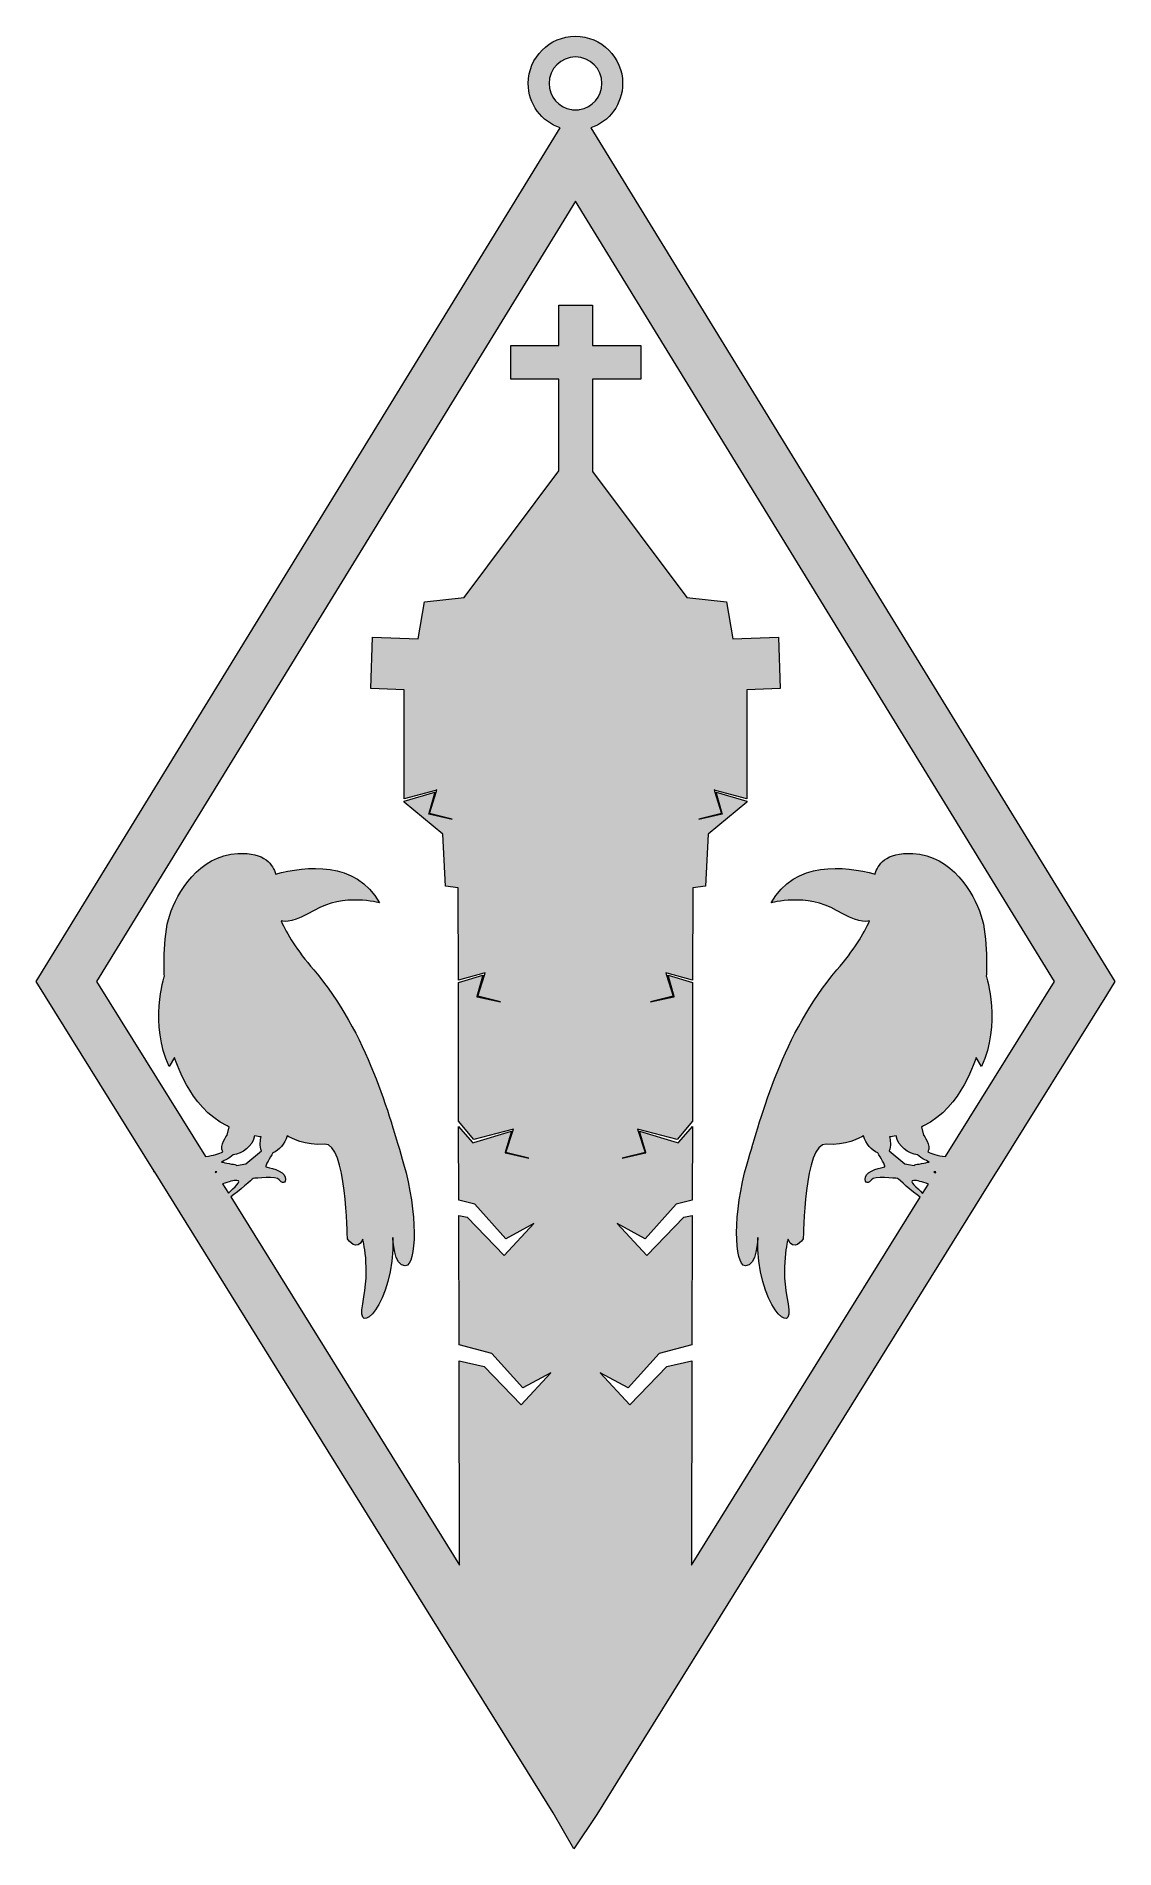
# Model space of a CAD drawing. Extents: x 679 to 2322, y -2881 to -118.
import ezdxf

# ---------------------------------------------------------------- set-up
doc = ezdxf.new("R2010")
doc.units = 0
doc.header["$MEASUREMENT"] = 0
doc.layers.add('Layer 1', color=7, linetype='Continuous')

msp = doc.modelspace()

# ---------------------------------------------------------------- hatches: boundary and pattern name
at = {"layer": 'Layer 1', "true_color": 0x6870b5}
h = msp.add_hatch(color=173, dxfattribs=at)
h.dxf.hatch_style = 2
edge = h.paths.add_edge_path()
edge.add_spline(control_points=[(2322.2, -1559.4), (2322.2, -1559.4), (1523.7, -257.9), (1523.7, -257.9), (1552, -248.3), (1572.3, -221.5), (1572.3, -190), (1572.3, -150.3), (1540.1, -118.1), (1500.4, -118.1), (1460.7, -118.1), (1428.5, -150.3), (1428.5, -190), (1428.5, -221.5), (1448.8, -248.3), (1477.1, -257.9), (1477.1, -257.9), (678.7, -1559.4), (678.7, -1559.4), (678.7, -1559.4), (858.1, -1848.2), (858.1, -1848.2), (857.8, -1848.6), (857.6, -1849), (857.3, -1849.5), (857.4, -1849.5), (857.9, -1849.3), (858.6, -1849), (858.6, -1849), (1291.8, -2545.9), (1291.8, -2545.9), (1291.8, -2545.9), (1427.1, -2763.5), (1427.1, -2763.5), (1427.1, -2763.5), (1466.3, -2826.6), (1466.3, -2826.6), (1466.3, -2826.6), (1498.1, -2881.4), (1498.1, -2881.4), (1498.1, -2881.4), (1533, -2829.1), (1533, -2829.1), (1533, -2829.1), (1573.7, -2763.5), (1573.7, -2763.5), (1573.7, -2763.5), (1709, -2545.8), (1709, -2545.8), (1709, -2545.8), (2142.1, -1849.1), (2142.1, -1849.1), (2142.7, -1849.3), (2143.1, -1849.5), (2143.1, -1849.5), (2142.9, -1849.2), (2142.7, -1848.9), (2142.5, -1848.5), (2142.5, -1848.5), (2309.5, -1580), (2309.5, -1580), (2309.5, -1580), (2322.2, -1559.4), (2322.2, -1559.4)], knot_values=[0, 0, 0, 0, 1, 1, 1, 2, 2, 2, 3, 3, 3, 4, 4, 4, 5, 5, 5, 6, 6, 6, 7, 7, 7, 8, 8, 8, 9, 9, 9, 10, 10, 10, 11, 11, 11, 12, 12, 12, 13, 13, 13, 14, 14, 14, 15, 15, 15, 16, 16, 16, 17, 17, 17, 18, 18, 18, 19, 19, 19, 20, 20, 20, 21, 21, 21, 21], degree=3, periodic=1)
edge = h.paths.add_edge_path()
edge.add_spline(control_points=[(1460.1, -190), (1460.1, -167.6), (1478.2, -149.6), (1500.4, -149.6), (1522.7, -149.6), (1540.8, -167.6), (1540.8, -190), (1540.8, -210.2), (1525.9, -227), (1506.5, -229.8), (1504.5, -230.2), (1502.4, -230.4), (1500.4, -230.4), (1498.4, -230.4), (1496.3, -230.2), (1494.3, -229.8), (1475, -227), (1460.1, -210.2), (1460.1, -190)], knot_values=[0, 0, 0, 0, 1, 1, 1, 2, 2, 2, 3, 3, 3, 4, 4, 4, 5, 5, 5, 6, 6, 6, 6], degree=3, periodic=1)
edge = h.paths.add_edge_path()
edge.add_spline(control_points=[(1022, -1817.3), (1022, -1817.3), (998.2, -1837.3), (998.2, -1837.3), (998.2, -1837.3), (984, -1839.6), (984, -1839.6), (983.5, -1838.7), (982.6, -1838), (981.3, -1838), (976.5, -1838), (960.9, -1834.3), (960.9, -1834.3), (960.9, -1834.3), (972.9, -1828.9), (978.9, -1823.6), (992.4, -1821.9), (1008.3, -1810.6), (1011.5, -1794.4), (1015, -1795.1), (1018.3, -1795.7), (1021.4, -1796.1), (1020.5, -1800.1), (1018.6, -1810.8), (1022, -1817.3)], knot_values=[0, 0, 0, 0, 1, 1, 1, 2, 2, 2, 3, 3, 3, 4, 4, 4, 5, 5, 5, 6, 6, 6, 7, 7, 7, 8, 8, 8, 8], degree=3, periodic=1)
edge = h.paths.add_edge_path()
edge.add_spline(control_points=[(984.3, -1862.4), (993.7, -1862.9), (979.6, -1873.2), (971.4, -1881.9), (971.4, -1881.9), (962.6, -1867.9), (962.6, -1867.9), (971.9, -1864.6), (980.2, -1862.2), (984.3, -1862.4)], knot_values=[0, 0, 0, 0, 1, 1, 1, 2, 2, 2, 3, 3, 3, 3], degree=3, periodic=1)
edge = h.paths.add_edge_path()
edge.add_spline(control_points=[(951.9, -1850.6), (951.9, -1850.6), (951.1, -1849.4), (951.1, -1849.4), (952, -1849.4), (952.8, -1849.5), (953.7, -1849.4), (953.1, -1849.8), (952.5, -1850.3), (951.9, -1850.6)], knot_values=[0, 0, 0, 0, 1, 1, 1, 2, 2, 2, 3, 3, 3, 3], degree=3, periodic=1)
edge = h.paths.add_edge_path()
edge.add_spline(control_points=[(2016.1, -1862.4), (2020.3, -1862.2), (2028.8, -1864.6), (2038.2, -1868), (2038.2, -1868), (2029.4, -1882.3), (2029.4, -1882.3), (2021.1, -1873.4), (2006.6, -1862.9), (2016.1, -1862.4)], knot_values=[0, 0, 0, 0, 1, 1, 1, 2, 2, 2, 3, 3, 3, 3], degree=3, periodic=1)
edge = h.paths.add_edge_path()
edge.add_spline(control_points=[(1979, -1796.1), (1982.1, -1795.7), (1985.4, -1795.1), (1988.9, -1794.4), (1992.1, -1810.6), (2008, -1821.9), (2021.5, -1823.6), (2027.5, -1828.9), (2039.5, -1834.3), (2039.5, -1834.3), (2039.5, -1834.3), (2023.9, -1838), (2019.1, -1838), (2017.8, -1838), (2016.9, -1838.7), (2016.4, -1839.6), (2016.4, -1839.6), (2002.2, -1837.3), (2002.2, -1837.3), (2002.2, -1837.3), (1978.4, -1817.3), (1978.4, -1817.3), (1981.9, -1810.8), (1979.9, -1800.1), (1979, -1796.1)], knot_values=[0, 0, 0, 0, 1, 1, 1, 2, 2, 2, 3, 3, 3, 4, 4, 4, 5, 5, 5, 6, 6, 6, 7, 7, 7, 8, 8, 8, 8], degree=3, periodic=1)
edge = h.paths.add_edge_path()
edge.add_spline(control_points=[(2046.7, -1849.4), (2047.8, -1849.5), (2048.8, -1849.4), (2049.8, -1849.4), (2049.8, -1849.4), (2048.9, -1850.9), (2048.9, -1850.9), (2048.2, -1850.4), (2047.4, -1849.9), (2046.7, -1849.4)], knot_values=[0, 0, 0, 0, 1, 1, 1, 2, 2, 2, 3, 3, 3, 3], degree=3, periodic=1)
edge = h.paths.add_edge_path()
edge.add_spline(control_points=[(2064.4, -1825.9), (2051.6, -1824.8), (2042.8, -1821.6), (2037.4, -1818.7), (2043.1, -1809.8), (2031, -1793.3), (2031, -1793.3), (2031, -1793.3), (2027.6, -1781), (2027.6, -1781), (2028.8, -1780.5), (2029.9, -1779.9), (2031, -1779.4), (2089.3, -1750.9), (2111, -1675), (2111, -1675), (2111, -1675), (2119.1, -1688.6), (2119.1, -1688.6), (2149.6, -1625.6), (2126.5, -1551), (2126.5, -1551), (2126.5, -1551), (2129.7, -1492.3), (2118.4, -1458), (2107.1, -1423.7), (2074.6, -1367.6), (2014.5, -1364), (1973.1, -1361.5), (1960.7, -1382.2), (1956.9, -1395.3), (1910.7, -1382.9), (1834.8, -1374.7), (1798.6, -1439.2), (1798.6, -1439.2), (1853.2, -1424.1), (1898.4, -1450.8), (1928.2, -1468.3), (1942.5, -1468.6), (1948.7, -1466.8), (1940.1, -1486.4), (1924.8, -1511.1), (1898.9, -1541.6), (1816.2, -1638.5), (1783.7, -1763.1), (1762, -1837), (1740.3, -1910.8), (1741.7, -1991.5), (1759.3, -1992.8), (1776.9, -1994.2), (1778.3, -1949.5), (1778.3, -1949.5), (1774.9, -2052.5), (1836.5, -2106.7), (1824.3, -2050.4), (1812.1, -1994.2), (1824.3, -1952.2), (1824.3, -1952.2), (1832.5, -1971.8), (1846.7, -1953.5), (1847.4, -1951.5), (1848, -1949.5), (1848.7, -1804.5), (1882.6, -1807.2), (1911.8, -1809.5), (1933.9, -1797.8), (1939.5, -1794.5), (1942.6, -1806.4), (1951.7, -1816.6), (1961, -1820.6), (1965, -1826.9), (1973.6, -1840.9), (1971.7, -1841.7), (1969.3, -1842.8), (1943.9, -1846.8), (1942.2, -1857.7), (1940.5, -1868.5), (1948.3, -1866.8), (1951.4, -1861.4), (1954.4, -1856), (1988.3, -1858.7), (1991, -1859.7), (1992.9, -1860.4), (2013.7, -1879.7), (2025.8, -1888), (2025.8, -1888), (1677.1, -2449), (1677.1, -2449), (1677.1, -2449), (1677.8, -2137.6), (1677.8, -2137.6), (1677.8, -2137.6), (1639.7, -2146.2), (1639.7, -2146.2), (1639.7, -2146.2), (1583.3, -2204.6), (1583.3, -2204.6), (1583.3, -2204.6), (1538.2, -2155.6), (1538.2, -2155.6), (1538.2, -2155.6), (1580.9, -2178.9), (1580.9, -2178.9), (1580.9, -2178.9), (1628, -2126.4), (1628, -2126.4), (1628, -2126.4), (1677.9, -2113.1), (1677.9, -2113.1), (1677.9, -2113.1), (1678.3, -1915.8), (1678.3, -1915.8), (1678.3, -1915.8), (1665.3, -1918.7), (1665.3, -1918.7), (1665.3, -1918.7), (1609, -1977.1), (1609, -1977.1), (1609, -1977.1), (1563.8, -1928.1), (1563.8, -1928.1), (1563.8, -1928.1), (1606.6, -1951.4), (1606.6, -1951.4), (1606.6, -1951.4), (1653.7, -1898.9), (1653.7, -1898.9), (1653.7, -1898.9), (1678.3, -1892.4), (1678.3, -1892.4), (1678.3, -1892.4), (1678.6, -1780), (1678.6, -1780), (1678.6, -1780), (1657.7, -1803.9), (1657.7, -1803.9), (1657.7, -1803.9), (1656.9, -1804.9), (1656.9, -1804.9), (1656.9, -1804.9), (1655.6, -1804.6), (1655.6, -1804.6), (1655.6, -1804.6), (1598.2, -1787.2), (1598.2, -1787.2), (1598.2, -1787.2), (1607.5, -1819.9), (1607.5, -1819.9), (1607.5, -1819.9), (1607.7, -1820.5), (1607.7, -1820.5), (1607.7, -1820.5), (1607.2, -1820.6), (1607.2, -1820.6), (1607.2, -1820.6), (1571.4, -1828.4), (1571.4, -1828.4), (1571.4, -1828.4), (1606.4, -1819.7), (1606.4, -1819.7), (1606.4, -1819.7), (1595.6, -1786), (1595.6, -1786), (1595.6, -1786), (1595.1, -1784.1), (1595.1, -1784.1), (1595.1, -1784.1), (1597, -1784.7), (1597, -1784.7), (1597, -1784.7), (1655.5, -1800.3), (1655.5, -1800.3), (1655.5, -1800.3), (1678.6, -1772.1), (1678.6, -1772.1), (1678.6, -1772.1), (1679, -1560.5), (1679, -1560.5), (1679, -1560.5), (1641.5, -1549.3), (1641.5, -1549.3), (1641.5, -1549.3), (1650.7, -1581.9), (1650.7, -1581.9), (1650.7, -1581.9), (1650.9, -1582.5), (1650.9, -1582.5), (1650.9, -1582.5), (1650.3, -1582.6), (1650.3, -1582.6), (1650.3, -1582.6), (1614.7, -1590.4), (1614.7, -1590.4), (1614.7, -1590.4), (1649.4, -1581.7), (1649.4, -1581.7), (1649.4, -1581.7), (1638.8, -1548), (1638.8, -1548), (1638.8, -1548), (1638.2, -1546), (1638.2, -1546), (1638.2, -1546), (1640.2, -1546.6), (1640.2, -1546.6), (1640.2, -1546.6), (1679, -1557), (1679, -1557), (1679, -1557), (1679.4, -1416.3), (1679.4, -1416.3), (1679.4, -1416.3), (1698.8, -1413.9), (1698.8, -1413.9), (1698.8, -1413.9), (1702.7, -1334.5), (1702.7, -1334.5), (1702.7, -1334.5), (1761.8, -1285.6), (1761.8, -1285.6), (1761.8, -1285.6), (1761.8, -1284.5), (1761.8, -1284.5), (1761.8, -1284.5), (1714.9, -1270.4), (1714.9, -1270.4), (1714.9, -1270.4), (1724.2, -1303), (1724.2, -1303), (1724.2, -1303), (1724.4, -1303.7), (1724.4, -1303.7), (1724.4, -1303.7), (1723.8, -1303.7), (1723.8, -1303.7), (1723.8, -1303.7), (1688.2, -1311.6), (1688.2, -1311.6), (1688.2, -1311.6), (1723, -1302.8), (1723, -1302.8), (1723, -1302.8), (1712.3, -1269.1), (1712.3, -1269.1), (1712.3, -1269.1), (1711.7, -1267.2), (1711.7, -1267.2), (1711.7, -1267.2), (1713.7, -1267.8), (1713.7, -1267.8), (1713.7, -1267.8), (1761.8, -1280.7), (1761.8, -1280.7), (1761.8, -1280.7), (1761.8, -1114.5), (1761.8, -1114.5), (1761.8, -1114.5), (1812.3, -1112.5), (1812.3, -1112.5), (1812.3, -1112.5), (1810, -1034.3), (1810, -1034.3), (1810, -1034.3), (1740, -1036.6), (1740, -1036.6), (1740, -1036.6), (1730.7, -980.6), (1730.7, -980.6), (1730.7, -980.6), (1670, -973.6), (1670, -973.6), (1670, -973.6), (1526.5, -781.6), (1526.5, -781.6), (1526.5, -781.6), (1526.5, -641.1), (1526.5, -641.1), (1526.5, -641.1), (1600, -641.1), (1600, -641.1), (1600, -641.1), (1600, -589.8), (1600, -589.8), (1600, -589.8), (1526.5, -589.8), (1526.5, -589.8), (1526.5, -589.8), (1526.5, -528.3), (1526.5, -528.3), (1526.5, -528.3), (1475.2, -528.3), (1475.2, -528.3), (1475.2, -528.3), (1475.2, -589.8), (1475.2, -589.8), (1475.2, -589.8), (1401.7, -589.8), (1401.7, -589.8), (1401.7, -589.8), (1401.7, -641.1), (1401.7, -641.1), (1401.7, -641.1), (1475.2, -641.1), (1475.2, -641.1), (1475.2, -641.1), (1475.2, -780.6), (1475.2, -780.6), (1475.2, -780.6), (1330.9, -973.6), (1330.9, -973.6), (1330.9, -973.6), (1270.2, -980.6), (1270.2, -980.6), (1270.2, -980.6), (1260.8, -1036.6), (1260.8, -1036.6), (1260.8, -1036.6), (1190.9, -1034.3), (1190.9, -1034.3), (1190.9, -1034.3), (1188.5, -1112.5), (1188.5, -1112.5), (1188.5, -1112.5), (1239.1, -1114.5), (1239.1, -1114.5), (1239.1, -1114.5), (1239.1, -1280.7), (1239.1, -1280.7), (1239.1, -1280.7), (1287.2, -1267.8), (1287.2, -1267.8), (1287.2, -1267.8), (1289.1, -1267.2), (1289.1, -1267.2), (1289.1, -1267.2), (1288.6, -1269.1), (1288.6, -1269.1), (1288.6, -1269.1), (1277.9, -1302.8), (1277.9, -1302.8), (1277.9, -1302.8), (1312.7, -1311.6), (1312.7, -1311.6), (1312.7, -1311.6), (1277.1, -1303.7), (1277.1, -1303.7), (1277.1, -1303.7), (1276.5, -1303.7), (1276.5, -1303.7), (1276.5, -1303.7), (1276.7, -1303), (1276.7, -1303), (1276.7, -1303), (1285.9, -1270.4), (1285.9, -1270.4), (1285.9, -1270.4), (1239.1, -1284.5), (1239.1, -1284.5), (1239.1, -1284.5), (1239.1, -1285.6), (1239.1, -1285.6), (1239.1, -1285.6), (1298.2, -1334.5), (1298.2, -1334.5), (1298.2, -1334.5), (1302.1, -1413.9), (1302.1, -1413.9), (1302.1, -1413.9), (1321.5, -1416.3), (1321.5, -1416.3), (1321.5, -1416.3), (1321.9, -1557), (1321.9, -1557), (1321.9, -1557), (1360.7, -1546.6), (1360.7, -1546.6), (1360.7, -1546.6), (1362.7, -1546), (1362.7, -1546), (1362.7, -1546), (1362.1, -1548), (1362.1, -1548), (1362.1, -1548), (1351.4, -1581.7), (1351.4, -1581.7), (1351.4, -1581.7), (1386.2, -1590.4), (1386.2, -1590.4), (1386.2, -1590.4), (1350.6, -1582.6), (1350.6, -1582.6), (1350.6, -1582.6), (1350, -1582.5), (1350, -1582.5), (1350, -1582.5), (1350.2, -1581.9), (1350.2, -1581.9), (1350.2, -1581.9), (1359.4, -1549.3), (1359.4, -1549.3), (1359.4, -1549.3), (1321.9, -1560.5), (1321.9, -1560.5), (1321.9, -1560.5), (1322.2, -1772.1), (1322.2, -1772.1), (1322.2, -1772.1), (1345.4, -1800.3), (1345.4, -1800.3), (1345.4, -1800.3), (1403.9, -1784.7), (1403.9, -1784.7), (1403.9, -1784.7), (1405.8, -1784.1), (1405.8, -1784.1), (1405.8, -1784.1), (1405.3, -1786), (1405.3, -1786), (1405.3, -1786), (1394.5, -1819.7), (1394.5, -1819.7), (1394.5, -1819.7), (1429.5, -1828.4), (1429.5, -1828.4), (1429.5, -1828.4), (1393.7, -1820.6), (1393.7, -1820.6), (1393.7, -1820.6), (1393.2, -1820.5), (1393.2, -1820.5), (1393.2, -1820.5), (1393.3, -1819.9), (1393.3, -1819.9), (1393.3, -1819.9), (1402.7, -1787.2), (1402.7, -1787.2), (1402.7, -1787.2), (1345.3, -1804.6), (1345.3, -1804.6), (1345.3, -1804.6), (1344, -1804.9), (1344, -1804.9), (1344, -1804.9), (1343.2, -1803.9), (1343.2, -1803.9), (1343.2, -1803.9), (1322.3, -1780), (1322.3, -1780), (1322.3, -1780), (1322.6, -1892.4), (1322.6, -1892.4), (1322.6, -1892.4), (1347.2, -1898.9), (1347.2, -1898.9), (1347.2, -1898.9), (1394.3, -1951.4), (1394.3, -1951.4), (1394.3, -1951.4), (1437.1, -1928.1), (1437.1, -1928.1), (1437.1, -1928.1), (1391.9, -1977.1), (1391.9, -1977.1), (1391.9, -1977.1), (1335.6, -1918.7), (1335.6, -1918.7), (1335.6, -1918.7), (1322.6, -1915.8), (1322.6, -1915.8), (1322.6, -1915.8), (1323, -2113.1), (1323, -2113.1), (1323, -2113.1), (1372.9, -2126.4), (1372.9, -2126.4), (1372.9, -2126.4), (1420, -2178.9), (1420, -2178.9), (1420, -2178.9), (1462.7, -2155.6), (1462.7, -2155.6), (1462.7, -2155.6), (1417.6, -2204.6), (1417.6, -2204.6), (1417.6, -2204.6), (1361.2, -2146.2), (1361.2, -2146.2), (1361.2, -2146.2), (1323, -2137.6), (1323, -2137.6), (1323, -2137.6), (1323.7, -2448.8), (1323.7, -2448.8), (1323.7, -2448.8), (975, -1887.7), (975, -1887.7), (987.1, -1879.3), (1007.5, -1860.4), (1009.4, -1859.7), (1012.1, -1858.7), (1046, -1856), (1049, -1861.4), (1052.1, -1866.8), (1059.9, -1868.5), (1058.2, -1857.7), (1056.5, -1846.8), (1031.1, -1842.8), (1028.7, -1841.7), (1026.9, -1840.9), (1035.4, -1826.9), (1039.4, -1820.6), (1048.7, -1816.6), (1057.8, -1806.4), (1060.9, -1794.5), (1066.5, -1797.8), (1088.6, -1809.5), (1117.8, -1807.2), (1151.7, -1804.5), (1152.4, -1949.5), (1153, -1951.5), (1153.7, -1953.5), (1168, -1971.8), (1176.1, -1952.2), (1176.1, -1952.2), (1188.3, -1994.2), (1176.1, -2050.4), (1163.9, -2106.7), (1225.5, -2052.5), (1222.2, -1949.5), (1222.2, -1949.5), (1223.5, -1994.2), (1241.1, -1992.8), (1258.8, -1991.5), (1260.1, -1910.8), (1238.4, -1837), (1216.7, -1763.1), (1184.2, -1638.5), (1101.5, -1541.6), (1075.6, -1511.1), (1060.4, -1486.4), (1051.7, -1466.8), (1058, -1468.6), (1072.2, -1468.3), (1102, -1450.8), (1147.2, -1424.1), (1201.8, -1439.2), (1201.8, -1439.2), (1165.6, -1374.7), (1089.8, -1382.9), (1043.5, -1395.3), (1039.8, -1382.2), (1027.3, -1361.5), (985.9, -1364), (925.8, -1367.6), (893.3, -1423.7), (882, -1458), (870.7, -1492.3), (873.9, -1551), (873.9, -1551), (873.9, -1551), (850.8, -1625.6), (881.3, -1688.6), (881.3, -1688.6), (889.5, -1675), (889.5, -1675), (889.5, -1675), (911.1, -1750.9), (969.4, -1779.4), (970.6, -1779.9), (971.7, -1780.5), (972.8, -1781), (972.8, -1781), (969.4, -1793.3), (969.4, -1793.3), (969.4, -1793.3), (957.3, -1809.8), (963.1, -1818.7), (957.6, -1821.5), (949, -1824.7), (936.5, -1825.8), (936.5, -1825.8), (770.7, -1559.1), (770.7, -1559.1), (770.7, -1559.1), (1500.4, -369.6), (1500.4, -369.6), (1500.4, -369.6), (2230.2, -1559.1), (2230.2, -1559.1), (2230.2, -1559.1), (2064.4, -1825.9), (2064.4, -1825.9)], knot_values=[0, 0, 0, 0, 1, 1, 1, 2, 2, 2, 3, 3, 3, 4, 4, 4, 5, 5, 5, 6, 6, 6, 7, 7, 7, 8, 8, 8, 9, 9, 9, 10, 10, 10, 11, 11, 11, 12, 12, 12, 13, 13, 13, 14, 14, 14, 15, 15, 15, 16, 16, 16, 17, 17, 17, 18, 18, 18, 19, 19, 19, 20, 20, 20, 21, 21, 21, 22, 22, 22, 23, 23, 23, 24, 24, 24, 25, 25, 25, 26, 26, 26, 27, 27, 27, 28, 28, 28, 29, 29, 29, 30, 30, 30, 31, 31, 31, 32, 32, 32, 33, 33, 33, 34, 34, 34, 35, 35, 35, 36, 36, 36, 37, 37, 37, 38, 38, 38, 39, 39, 39, 40, 40, 40, 41, 41, 41, 42, 42, 42, 43, 43, 43, 44, 44, 44, 45, 45, 45, 46, 46, 46, 47, 47, 47, 48, 48, 48, 49, 49, 49, 50, 50, 50, 51, 51, 51, 52, 52, 52, 53, 53, 53, 54, 54, 54, 55, 55, 55, 56, 56, 56, 57, 57, 57, 58, 58, 58, 59, 59, 59, 60, 60, 60, 61, 61, 61, 62, 62, 62, 63, 63, 63, 64, 64, 64, 65, 65, 65, 66, 66, 66, 67, 67, 67, 68, 68, 68, 69, 69, 69, 70, 70, 70, 71, 71, 71, 72, 72, 72, 73, 73, 73, 74, 74, 74, 75, 75, 75, 76, 76, 76, 77, 77, 77, 78, 78, 78, 79, 79, 79, 80, 80, 80, 81, 81, 81, 82, 82, 82, 83, 83, 83, 84, 84, 84, 85, 85, 85, 86, 86, 86, 87, 87, 87, 88, 88, 88, 89, 89, 89, 90, 90, 90, 91, 91, 91, 92, 92, 92, 93, 93, 93, 94, 94, 94, 95, 95, 95, 96, 96, 96, 97, 97, 97, 98, 98, 98, 99, 99, 99, 100, 100, 100, 101, 101, 101, 102, 102, 102, 103, 103, 103, 104, 104, 104, 105, 105, 105, 106, 106, 106, 107, 107, 107, 108, 108, 108, 109, 109, 109, 110, 110, 110, 111, 111, 111, 112, 112, 112, 113, 113, 113, 114, 114, 114, 115, 115, 115, 116, 116, 116, 117, 117, 117, 118, 118, 118, 119, 119, 119, 120, 120, 120, 121, 121, 121, 122, 122, 122, 123, 123, 123, 124, 124, 124, 125, 125, 125, 126, 126, 126, 127, 127, 127, 128, 128, 128, 129, 129, 129, 130, 130, 130, 131, 131, 131, 132, 132, 132, 133, 133, 133, 134, 134, 134, 135, 135, 135, 136, 136, 136, 137, 137, 137, 138, 138, 138, 139, 139, 139, 140, 140, 140, 141, 141, 141, 142, 142, 142, 143, 143, 143, 144, 144, 144, 145, 145, 145, 146, 146, 146, 147, 147, 147, 148, 148, 148, 149, 149, 149, 150, 150, 150, 151, 151, 151, 152, 152, 152, 153, 153, 153, 154, 154, 154, 155, 155, 155, 156, 156, 156, 157, 157, 157, 158, 158, 158, 159, 159, 159, 160, 160, 160, 161, 161, 161, 162, 162, 162, 163, 163, 163, 164, 164, 164, 165, 165, 165, 166, 166, 166, 167, 167, 167, 168, 168, 168, 169, 169, 169, 170, 170, 170, 171, 171, 171, 172, 172, 172, 173, 173, 173, 174, 174, 174, 175, 175, 175, 176, 176, 176, 177, 177, 177, 178, 178, 178, 179, 179, 179, 180, 180, 180, 181, 181, 181, 182, 182, 182, 183, 183, 183, 184, 184, 184, 185, 185, 185, 186, 186, 186, 187, 187, 187, 188, 188, 188, 189, 189, 189, 190, 190, 190, 191, 191, 191, 192, 192, 192, 193, 193, 193, 194, 194, 194, 195, 195, 195, 196, 196, 196, 197, 197, 197, 197], degree=3, periodic=1)

# ---------------------------------------------------------------- linework, layer by layer
at = {"layer": 'Layer 1', "lineweight": 0}
for points, knots in [([(2322.2, -1559.4), (2322.2, -1559.4), (1523.7, -257.9), (1523.7, -257.9), (1552, -248.3), (1572.3, -221.5), (1572.3, -190), (1572.3, -150.3), (1540.1, -118.1), (1500.4, -118.1), (1460.7, -118.1), (1428.5, -150.3), (1428.5, -190), (1428.5, -221.5), (1448.8, -248.3), (1477.1, -257.9), (1477.1, -257.9), (678.7, -1559.4), (678.7, -1559.4), (678.7, -1559.4), (858.1, -1848.2), (858.1, -1848.2), (857.8, -1848.6), (857.6, -1849), (857.3, -1849.5), (857.4, -1849.5), (857.9, -1849.3), (858.6, -1849), (858.6, -1849), (1291.8, -2545.9), (1291.8, -2545.9), (1291.8, -2545.9), (1427.1, -2763.5), (1427.1, -2763.5), (1427.1, -2763.5), (1466.3, -2826.6), (1466.3, -2826.6), (1466.3, -2826.6), (1498.1, -2881.4), (1498.1, -2881.4), (1498.1, -2881.4), (1533, -2829.1), (1533, -2829.1), (1533, -2829.1), (1573.7, -2763.5), (1573.7, -2763.5), (1573.7, -2763.5), (1709, -2545.8), (1709, -2545.8), (1709, -2545.8), (2142.1, -1849.1), (2142.1, -1849.1), (2142.7, -1849.3), (2143.1, -1849.5), (2143.1, -1849.5), (2142.9, -1849.2), (2142.7, -1848.9), (2142.5, -1848.5), (2142.5, -1848.5), (2309.5, -1580), (2309.5, -1580), (2309.5, -1580), (2322.2, -1559.4), (2322.2, -1559.4)], [0, 0, 0, 0, 1, 1, 1, 2, 2, 2, 3, 3, 3, 4, 4, 4, 5, 5, 5, 6, 6, 6, 7, 7, 7, 8, 8, 8, 9, 9, 9, 10, 10, 10, 11, 11, 11, 12, 12, 12, 13, 13, 13, 14, 14, 14, 15, 15, 15, 16, 16, 16, 17, 17, 17, 18, 18, 18, 19, 19, 19, 20, 20, 20, 21, 21, 21, 21]), ([(1460.1, -190), (1460.1, -167.6), (1478.2, -149.6), (1500.4, -149.6), (1522.7, -149.6), (1540.8, -167.6), (1540.8, -190), (1540.8, -210.2), (1525.9, -227), (1506.5, -229.8), (1504.5, -230.2), (1502.4, -230.4), (1500.4, -230.4), (1498.4, -230.4), (1496.3, -230.2), (1494.3, -229.8), (1475, -227), (1460.1, -210.2), (1460.1, -190)], [0, 0, 0, 0, 1, 1, 1, 2, 2, 2, 3, 3, 3, 4, 4, 4, 5, 5, 5, 6, 6, 6, 6]), ([(2064.4, -1825.9), (2051.6, -1824.8), (2042.8, -1821.6), (2037.4, -1818.7), (2043.1, -1809.8), (2031, -1793.3), (2031, -1793.3), (2031, -1793.3), (2027.6, -1781), (2027.6, -1781), (2028.8, -1780.5), (2029.9, -1779.9), (2031, -1779.4), (2089.3, -1750.9), (2111, -1675), (2111, -1675), (2111, -1675), (2119.1, -1688.6), (2119.1, -1688.6), (2149.6, -1625.6), (2126.5, -1551), (2126.5, -1551), (2126.5, -1551), (2129.7, -1492.3), (2118.4, -1458), (2107.1, -1423.7), (2074.6, -1367.6), (2014.5, -1364), (1973.1, -1361.5), (1960.7, -1382.2), (1956.9, -1395.3), (1910.7, -1382.9), (1834.8, -1374.7), (1798.6, -1439.2), (1798.6, -1439.2), (1853.2, -1424.1), (1898.4, -1450.8), (1928.2, -1468.3), (1942.5, -1468.6), (1948.7, -1466.8), (1940.1, -1486.4), (1924.8, -1511.1), (1898.9, -1541.6), (1816.2, -1638.5), (1783.7, -1763.1), (1762, -1837), (1740.3, -1910.8), (1741.7, -1991.5), (1759.3, -1992.8), (1776.9, -1994.2), (1778.3, -1949.5), (1778.3, -1949.5), (1774.9, -2052.5), (1836.5, -2106.7), (1824.3, -2050.4), (1812.1, -1994.2), (1824.3, -1952.2), (1824.3, -1952.2), (1832.5, -1971.8), (1846.7, -1953.5), (1847.4, -1951.5), (1848, -1949.5), (1848.7, -1804.5), (1882.6, -1807.2), (1911.8, -1809.5), (1933.9, -1797.8), (1939.5, -1794.5), (1942.6, -1806.4), (1951.7, -1816.6), (1961, -1820.6), (1965, -1826.9), (1973.6, -1840.9), (1971.7, -1841.7), (1969.3, -1842.8), (1943.9, -1846.8), (1942.2, -1857.7), (1940.5, -1868.5), (1948.3, -1866.8), (1951.4, -1861.4), (1954.4, -1856), (1988.3, -1858.7), (1991, -1859.7), (1992.9, -1860.4), (2013.7, -1879.7), (2025.8, -1888), (2025.8, -1888), (1677.1, -2449), (1677.1, -2449), (1677.1, -2449), (1677.8, -2137.6), (1677.8, -2137.6), (1677.8, -2137.6), (1639.7, -2146.2), (1639.7, -2146.2), (1639.7, -2146.2), (1583.3, -2204.6), (1583.3, -2204.6), (1583.3, -2204.6), (1538.2, -2155.6), (1538.2, -2155.6), (1538.2, -2155.6), (1580.9, -2178.9), (1580.9, -2178.9), (1580.9, -2178.9), (1628, -2126.4), (1628, -2126.4), (1628, -2126.4), (1677.9, -2113.1), (1677.9, -2113.1), (1677.9, -2113.1), (1678.3, -1915.8), (1678.3, -1915.8), (1678.3, -1915.8), (1665.3, -1918.7), (1665.3, -1918.7), (1665.3, -1918.7), (1609, -1977.1), (1609, -1977.1), (1609, -1977.1), (1563.8, -1928.1), (1563.8, -1928.1), (1563.8, -1928.1), (1606.6, -1951.4), (1606.6, -1951.4), (1606.6, -1951.4), (1653.7, -1898.9), (1653.7, -1898.9), (1653.7, -1898.9), (1678.3, -1892.4), (1678.3, -1892.4), (1678.3, -1892.4), (1678.6, -1780), (1678.6, -1780), (1678.6, -1780), (1657.7, -1803.9), (1657.7, -1803.9), (1657.7, -1803.9), (1656.9, -1804.9), (1656.9, -1804.9), (1656.9, -1804.9), (1655.6, -1804.6), (1655.6, -1804.6), (1655.6, -1804.6), (1598.2, -1787.2), (1598.2, -1787.2), (1598.2, -1787.2), (1607.5, -1819.9), (1607.5, -1819.9), (1607.5, -1819.9), (1607.7, -1820.5), (1607.7, -1820.5), (1607.7, -1820.5), (1607.2, -1820.6), (1607.2, -1820.6), (1607.2, -1820.6), (1571.4, -1828.4), (1571.4, -1828.4), (1571.4, -1828.4), (1606.4, -1819.7), (1606.4, -1819.7), (1606.4, -1819.7), (1595.6, -1786), (1595.6, -1786), (1595.6, -1786), (1595.1, -1784.1), (1595.1, -1784.1), (1595.1, -1784.1), (1597, -1784.7), (1597, -1784.7), (1597, -1784.7), (1655.5, -1800.3), (1655.5, -1800.3), (1655.5, -1800.3), (1678.6, -1772.1), (1678.6, -1772.1), (1678.6, -1772.1), (1679, -1560.5), (1679, -1560.5), (1679, -1560.5), (1641.5, -1549.3), (1641.5, -1549.3), (1641.5, -1549.3), (1650.7, -1581.9), (1650.7, -1581.9), (1650.7, -1581.9), (1650.9, -1582.5), (1650.9, -1582.5), (1650.9, -1582.5), (1650.3, -1582.6), (1650.3, -1582.6), (1650.3, -1582.6), (1614.7, -1590.4), (1614.7, -1590.4), (1614.7, -1590.4), (1649.4, -1581.7), (1649.4, -1581.7), (1649.4, -1581.7), (1638.8, -1548), (1638.8, -1548), (1638.8, -1548), (1638.2, -1546), (1638.2, -1546), (1638.2, -1546), (1640.2, -1546.6), (1640.2, -1546.6), (1640.2, -1546.6), (1679, -1557), (1679, -1557), (1679, -1557), (1679.4, -1416.3), (1679.4, -1416.3), (1679.4, -1416.3), (1698.8, -1413.9), (1698.8, -1413.9), (1698.8, -1413.9), (1702.7, -1334.5), (1702.7, -1334.5), (1702.7, -1334.5), (1761.8, -1285.6), (1761.8, -1285.6), (1761.8, -1285.6), (1761.8, -1284.5), (1761.8, -1284.5), (1761.8, -1284.5), (1714.9, -1270.4), (1714.9, -1270.4), (1714.9, -1270.4), (1724.2, -1303), (1724.2, -1303), (1724.2, -1303), (1724.4, -1303.7), (1724.4, -1303.7), (1724.4, -1303.7), (1723.8, -1303.7), (1723.8, -1303.7), (1723.8, -1303.7), (1688.2, -1311.6), (1688.2, -1311.6), (1688.2, -1311.6), (1723, -1302.8), (1723, -1302.8), (1723, -1302.8), (1712.3, -1269.1), (1712.3, -1269.1), (1712.3, -1269.1), (1711.7, -1267.2), (1711.7, -1267.2), (1711.7, -1267.2), (1713.7, -1267.8), (1713.7, -1267.8), (1713.7, -1267.8), (1761.8, -1280.7), (1761.8, -1280.7), (1761.8, -1280.7), (1761.8, -1114.5), (1761.8, -1114.5), (1761.8, -1114.5), (1812.3, -1112.5), (1812.3, -1112.5), (1812.3, -1112.5), (1810, -1034.3), (1810, -1034.3), (1810, -1034.3), (1740, -1036.6), (1740, -1036.6), (1740, -1036.6), (1730.7, -980.6), (1730.7, -980.6), (1730.7, -980.6), (1670, -973.6), (1670, -973.6), (1670, -973.6), (1526.5, -781.6), (1526.5, -781.6), (1526.5, -781.6), (1526.5, -641.1), (1526.5, -641.1), (1526.5, -641.1), (1600, -641.1), (1600, -641.1), (1600, -641.1), (1600, -589.8), (1600, -589.8), (1600, -589.8), (1526.5, -589.8), (1526.5, -589.8), (1526.5, -589.8), (1526.5, -528.3), (1526.5, -528.3), (1526.5, -528.3), (1475.2, -528.3), (1475.2, -528.3), (1475.2, -528.3), (1475.2, -589.8), (1475.2, -589.8), (1475.2, -589.8), (1401.7, -589.8), (1401.7, -589.8), (1401.7, -589.8), (1401.7, -641.1), (1401.7, -641.1), (1401.7, -641.1), (1475.2, -641.1), (1475.2, -641.1), (1475.2, -641.1), (1475.2, -780.6), (1475.2, -780.6), (1475.2, -780.6), (1330.9, -973.6), (1330.9, -973.6), (1330.9, -973.6), (1270.2, -980.6), (1270.2, -980.6), (1270.2, -980.6), (1260.8, -1036.6), (1260.8, -1036.6), (1260.8, -1036.6), (1190.9, -1034.3), (1190.9, -1034.3), (1190.9, -1034.3), (1188.5, -1112.5), (1188.5, -1112.5), (1188.5, -1112.5), (1239.1, -1114.5), (1239.1, -1114.5), (1239.1, -1114.5), (1239.1, -1280.7), (1239.1, -1280.7), (1239.1, -1280.7), (1287.2, -1267.8), (1287.2, -1267.8), (1287.2, -1267.8), (1289.1, -1267.2), (1289.1, -1267.2), (1289.1, -1267.2), (1288.6, -1269.1), (1288.6, -1269.1), (1288.6, -1269.1), (1277.9, -1302.8), (1277.9, -1302.8), (1277.9, -1302.8), (1312.7, -1311.6), (1312.7, -1311.6), (1312.7, -1311.6), (1277.1, -1303.7), (1277.1, -1303.7), (1277.1, -1303.7), (1276.5, -1303.7), (1276.5, -1303.7), (1276.5, -1303.7), (1276.7, -1303), (1276.7, -1303), (1276.7, -1303), (1285.9, -1270.4), (1285.9, -1270.4), (1285.9, -1270.4), (1239.1, -1284.5), (1239.1, -1284.5), (1239.1, -1284.5), (1239.1, -1285.6), (1239.1, -1285.6), (1239.1, -1285.6), (1298.2, -1334.5), (1298.2, -1334.5), (1298.2, -1334.5), (1302.1, -1413.9), (1302.1, -1413.9), (1302.1, -1413.9), (1321.5, -1416.3), (1321.5, -1416.3), (1321.5, -1416.3), (1321.9, -1557), (1321.9, -1557), (1321.9, -1557), (1360.7, -1546.6), (1360.7, -1546.6), (1360.7, -1546.6), (1362.7, -1546), (1362.7, -1546), (1362.7, -1546), (1362.1, -1548), (1362.1, -1548), (1362.1, -1548), (1351.4, -1581.7), (1351.4, -1581.7), (1351.4, -1581.7), (1386.2, -1590.4), (1386.2, -1590.4), (1386.2, -1590.4), (1350.6, -1582.6), (1350.6, -1582.6), (1350.6, -1582.6), (1350, -1582.5), (1350, -1582.5), (1350, -1582.5), (1350.2, -1581.9), (1350.2, -1581.9), (1350.2, -1581.9), (1359.4, -1549.3), (1359.4, -1549.3), (1359.4, -1549.3), (1321.9, -1560.5), (1321.9, -1560.5), (1321.9, -1560.5), (1322.2, -1772.1), (1322.2, -1772.1), (1322.2, -1772.1), (1345.4, -1800.3), (1345.4, -1800.3), (1345.4, -1800.3), (1403.9, -1784.7), (1403.9, -1784.7), (1403.9, -1784.7), (1405.8, -1784.1), (1405.8, -1784.1), (1405.8, -1784.1), (1405.3, -1786), (1405.3, -1786), (1405.3, -1786), (1394.5, -1819.7), (1394.5, -1819.7), (1394.5, -1819.7), (1429.5, -1828.4), (1429.5, -1828.4), (1429.5, -1828.4), (1393.7, -1820.6), (1393.7, -1820.6), (1393.7, -1820.6), (1393.2, -1820.5), (1393.2, -1820.5), (1393.2, -1820.5), (1393.3, -1819.9), (1393.3, -1819.9), (1393.3, -1819.9), (1402.7, -1787.2), (1402.7, -1787.2), (1402.7, -1787.2), (1345.3, -1804.6), (1345.3, -1804.6), (1345.3, -1804.6), (1344, -1804.9), (1344, -1804.9), (1344, -1804.9), (1343.2, -1803.9), (1343.2, -1803.9), (1343.2, -1803.9), (1322.3, -1780), (1322.3, -1780), (1322.3, -1780), (1322.6, -1892.4), (1322.6, -1892.4), (1322.6, -1892.4), (1347.2, -1898.9), (1347.2, -1898.9), (1347.2, -1898.9), (1394.3, -1951.4), (1394.3, -1951.4), (1394.3, -1951.4), (1437.1, -1928.1), (1437.1, -1928.1), (1437.1, -1928.1), (1391.9, -1977.1), (1391.9, -1977.1), (1391.9, -1977.1), (1335.6, -1918.7), (1335.6, -1918.7), (1335.6, -1918.7), (1322.6, -1915.8), (1322.6, -1915.8), (1322.6, -1915.8), (1323, -2113.1), (1323, -2113.1), (1323, -2113.1), (1372.9, -2126.4), (1372.9, -2126.4), (1372.9, -2126.4), (1420, -2178.9), (1420, -2178.9), (1420, -2178.9), (1462.7, -2155.6), (1462.7, -2155.6), (1462.7, -2155.6), (1417.6, -2204.6), (1417.6, -2204.6), (1417.6, -2204.6), (1361.2, -2146.2), (1361.2, -2146.2), (1361.2, -2146.2), (1323, -2137.6), (1323, -2137.6), (1323, -2137.6), (1323.7, -2448.8), (1323.7, -2448.8), (1323.7, -2448.8), (975, -1887.7), (975, -1887.7), (987.1, -1879.3), (1007.5, -1860.4), (1009.4, -1859.7), (1012.1, -1858.7), (1046, -1856), (1049, -1861.4), (1052.1, -1866.8), (1059.9, -1868.5), (1058.2, -1857.7), (1056.5, -1846.8), (1031.1, -1842.8), (1028.7, -1841.7), (1026.9, -1840.9), (1035.4, -1826.9), (1039.4, -1820.6), (1048.7, -1816.6), (1057.8, -1806.4), (1060.9, -1794.5), (1066.5, -1797.8), (1088.6, -1809.5), (1117.8, -1807.2), (1151.7, -1804.5), (1152.4, -1949.5), (1153, -1951.5), (1153.7, -1953.5), (1168, -1971.8), (1176.1, -1952.2), (1176.1, -1952.2), (1188.3, -1994.2), (1176.1, -2050.4), (1163.9, -2106.7), (1225.5, -2052.5), (1222.2, -1949.5), (1222.2, -1949.5), (1223.5, -1994.2), (1241.1, -1992.8), (1258.8, -1991.5), (1260.1, -1910.8), (1238.4, -1837), (1216.7, -1763.1), (1184.2, -1638.5), (1101.5, -1541.6), (1075.6, -1511.1), (1060.4, -1486.4), (1051.7, -1466.8), (1058, -1468.6), (1072.2, -1468.3), (1102, -1450.8), (1147.2, -1424.1), (1201.8, -1439.2), (1201.8, -1439.2), (1165.6, -1374.7), (1089.8, -1382.9), (1043.5, -1395.3), (1039.8, -1382.2), (1027.3, -1361.5), (985.9, -1364), (925.8, -1367.6), (893.3, -1423.7), (882, -1458), (870.7, -1492.3), (873.9, -1551), (873.9, -1551), (873.9, -1551), (850.8, -1625.6), (881.3, -1688.6), (881.3, -1688.6), (889.5, -1675), (889.5, -1675), (889.5, -1675), (911.1, -1750.9), (969.4, -1779.4), (970.6, -1779.9), (971.7, -1780.5), (972.8, -1781), (972.8, -1781), (969.4, -1793.3), (969.4, -1793.3), (969.4, -1793.3), (957.3, -1809.8), (963.1, -1818.7), (957.6, -1821.5), (949, -1824.7), (936.5, -1825.8), (936.5, -1825.8), (770.7, -1559.1), (770.7, -1559.1), (770.7, -1559.1), (1500.4, -369.6), (1500.4, -369.6), (1500.4, -369.6), (2230.2, -1559.1), (2230.2, -1559.1), (2230.2, -1559.1), (2064.4, -1825.9), (2064.4, -1825.9)], [0, 0, 0, 0, 1, 1, 1, 2, 2, 2, 3, 3, 3, 4, 4, 4, 5, 5, 5, 6, 6, 6, 7, 7, 7, 8, 8, 8, 9, 9, 9, 10, 10, 10, 11, 11, 11, 12, 12, 12, 13, 13, 13, 14, 14, 14, 15, 15, 15, 16, 16, 16, 17, 17, 17, 18, 18, 18, 19, 19, 19, 20, 20, 20, 21, 21, 21, 22, 22, 22, 23, 23, 23, 24, 24, 24, 25, 25, 25, 26, 26, 26, 27, 27, 27, 28, 28, 28, 29, 29, 29, 30, 30, 30, 31, 31, 31, 32, 32, 32, 33, 33, 33, 34, 34, 34, 35, 35, 35, 36, 36, 36, 37, 37, 37, 38, 38, 38, 39, 39, 39, 40, 40, 40, 41, 41, 41, 42, 42, 42, 43, 43, 43, 44, 44, 44, 45, 45, 45, 46, 46, 46, 47, 47, 47, 48, 48, 48, 49, 49, 49, 50, 50, 50, 51, 51, 51, 52, 52, 52, 53, 53, 53, 54, 54, 54, 55, 55, 55, 56, 56, 56, 57, 57, 57, 58, 58, 58, 59, 59, 59, 60, 60, 60, 61, 61, 61, 62, 62, 62, 63, 63, 63, 64, 64, 64, 65, 65, 65, 66, 66, 66, 67, 67, 67, 68, 68, 68, 69, 69, 69, 70, 70, 70, 71, 71, 71, 72, 72, 72, 73, 73, 73, 74, 74, 74, 75, 75, 75, 76, 76, 76, 77, 77, 77, 78, 78, 78, 79, 79, 79, 80, 80, 80, 81, 81, 81, 82, 82, 82, 83, 83, 83, 84, 84, 84, 85, 85, 85, 86, 86, 86, 87, 87, 87, 88, 88, 88, 89, 89, 89, 90, 90, 90, 91, 91, 91, 92, 92, 92, 93, 93, 93, 94, 94, 94, 95, 95, 95, 96, 96, 96, 97, 97, 97, 98, 98, 98, 99, 99, 99, 100, 100, 100, 101, 101, 101, 102, 102, 102, 103, 103, 103, 104, 104, 104, 105, 105, 105, 106, 106, 106, 107, 107, 107, 108, 108, 108, 109, 109, 109, 110, 110, 110, 111, 111, 111, 112, 112, 112, 113, 113, 113, 114, 114, 114, 115, 115, 115, 116, 116, 116, 117, 117, 117, 118, 118, 118, 119, 119, 119, 120, 120, 120, 121, 121, 121, 122, 122, 122, 123, 123, 123, 124, 124, 124, 125, 125, 125, 126, 126, 126, 127, 127, 127, 128, 128, 128, 129, 129, 129, 130, 130, 130, 131, 131, 131, 132, 132, 132, 133, 133, 133, 134, 134, 134, 135, 135, 135, 136, 136, 136, 137, 137, 137, 138, 138, 138, 139, 139, 139, 140, 140, 140, 141, 141, 141, 142, 142, 142, 143, 143, 143, 144, 144, 144, 145, 145, 145, 146, 146, 146, 147, 147, 147, 148, 148, 148, 149, 149, 149, 150, 150, 150, 151, 151, 151, 152, 152, 152, 153, 153, 153, 154, 154, 154, 155, 155, 155, 156, 156, 156, 157, 157, 157, 158, 158, 158, 159, 159, 159, 160, 160, 160, 161, 161, 161, 162, 162, 162, 163, 163, 163, 164, 164, 164, 165, 165, 165, 166, 166, 166, 167, 167, 167, 168, 168, 168, 169, 169, 169, 170, 170, 170, 171, 171, 171, 172, 172, 172, 173, 173, 173, 174, 174, 174, 175, 175, 175, 176, 176, 176, 177, 177, 177, 178, 178, 178, 179, 179, 179, 180, 180, 180, 181, 181, 181, 182, 182, 182, 183, 183, 183, 184, 184, 184, 185, 185, 185, 186, 186, 186, 187, 187, 187, 188, 188, 188, 189, 189, 189, 190, 190, 190, 191, 191, 191, 192, 192, 192, 193, 193, 193, 194, 194, 194, 195, 195, 195, 196, 196, 196, 197, 197, 197, 197]), ([(1022, -1817.3), (1022, -1817.3), (998.2, -1837.3), (998.2, -1837.3), (998.2, -1837.3), (984, -1839.6), (984, -1839.6), (983.5, -1838.7), (982.6, -1838), (981.3, -1838), (976.5, -1838), (960.9, -1834.3), (960.9, -1834.3), (960.9, -1834.3), (972.9, -1828.9), (978.9, -1823.6), (992.4, -1821.9), (1008.3, -1810.6), (1011.5, -1794.4), (1015, -1795.1), (1018.3, -1795.7), (1021.4, -1796.1), (1020.5, -1800.1), (1018.6, -1810.8), (1022, -1817.3)], [0, 0, 0, 0, 1, 1, 1, 2, 2, 2, 3, 3, 3, 4, 4, 4, 5, 5, 5, 6, 6, 6, 7, 7, 7, 8, 8, 8, 8]), ([(1979, -1796.1), (1982.1, -1795.7), (1985.4, -1795.1), (1988.9, -1794.4), (1992.1, -1810.6), (2008, -1821.9), (2021.5, -1823.6), (2027.5, -1828.9), (2039.5, -1834.3), (2039.5, -1834.3), (2039.5, -1834.3), (2023.9, -1838), (2019.1, -1838), (2017.8, -1838), (2016.9, -1838.7), (2016.4, -1839.6), (2016.4, -1839.6), (2002.2, -1837.3), (2002.2, -1837.3), (2002.2, -1837.3), (1978.4, -1817.3), (1978.4, -1817.3), (1981.9, -1810.8), (1979.9, -1800.1), (1979, -1796.1)], [0, 0, 0, 0, 1, 1, 1, 2, 2, 2, 3, 3, 3, 4, 4, 4, 5, 5, 5, 6, 6, 6, 7, 7, 7, 8, 8, 8, 8]), ([(951.9, -1850.6), (951.9, -1850.6), (951.1, -1849.4), (951.1, -1849.4), (952, -1849.4), (952.8, -1849.5), (953.7, -1849.4), (953.1, -1849.8), (952.5, -1850.3), (951.9, -1850.6)], [0, 0, 0, 0, 1, 1, 1, 2, 2, 2, 3, 3, 3, 3]), ([(2046.7, -1849.4), (2047.8, -1849.5), (2048.8, -1849.4), (2049.8, -1849.4), (2049.8, -1849.4), (2048.9, -1850.9), (2048.9, -1850.9), (2048.2, -1850.4), (2047.4, -1849.9), (2046.7, -1849.4)], [0, 0, 0, 0, 1, 1, 1, 2, 2, 2, 3, 3, 3, 3]), ([(984.3, -1862.4), (993.7, -1862.9), (979.6, -1873.2), (971.4, -1881.9), (971.4, -1881.9), (962.6, -1867.9), (962.6, -1867.9), (971.9, -1864.6), (980.2, -1862.2), (984.3, -1862.4)], [0, 0, 0, 0, 1, 1, 1, 2, 2, 2, 3, 3, 3, 3]), ([(2016.1, -1862.4), (2020.3, -1862.2), (2028.8, -1864.6), (2038.2, -1868), (2038.2, -1868), (2029.4, -1882.3), (2029.4, -1882.3), (2021.1, -1873.4), (2006.6, -1862.9), (2016.1, -1862.4)], [0, 0, 0, 0, 1, 1, 1, 2, 2, 2, 3, 3, 3, 3])]:
    msp.add_open_spline(points, degree=3, knots=knots, dxfattribs=at)

doc.saveas('drawing.dxf')
